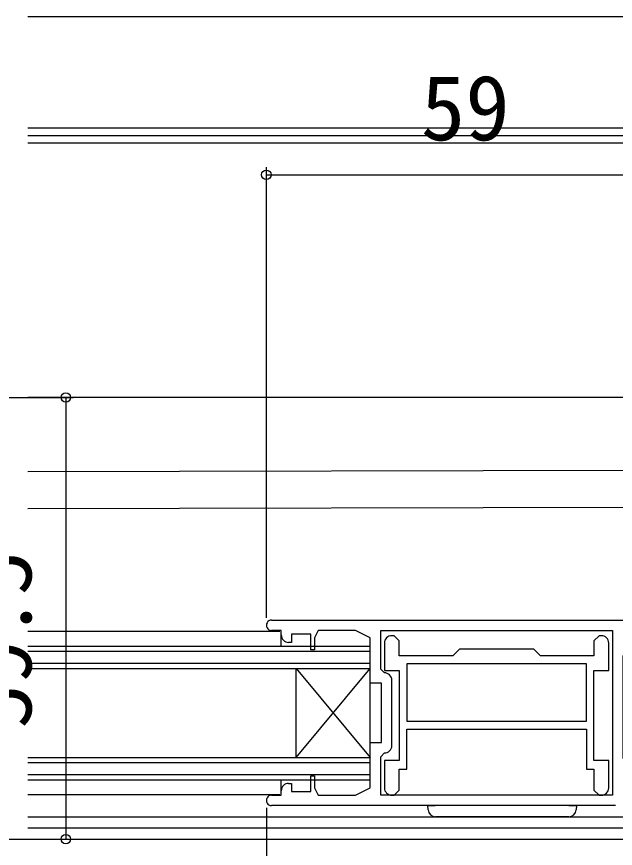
# Model space of a CAD drawing. Units: millimetres, scale not verified. Extents: x -525 to 525, y -782 to 777.
# Drawn here: x 214.9 to 295.5, y 127.4 to 239.5 of the extents above; entities that cross this region are included whole.
import ezdxf
from ezdxf.enums import TextEntityAlignment as Align

# ---------------------------------------------------------------- set-up
doc = ezdxf.new("R2010")
doc.units = ezdxf.units.MM
doc.header["$LTSCALE"] = 4
for name, color, linetype in [('0-2_YKK_11', 7, 'Continuous'), ('0-4_YKK_12', 2, 'Continuous'), ('0-5_YKK_13', 4, 'Continuous'), ('0-7_YKK_D', 6, 'Continuous')]:
    doc.layers.add(name, color=color, linetype=linetype)
doc.styles.add('ＭＳ ゴシック', font='')
doc.styles.get('ＭＳ ゴシック').set_extended_font_data('MS Gothic')

msp = doc.modelspace()

# ---------------------------------------------------------------- linework, layer by layer
at = {"layer": '0-2_YKK_11'}
for p, q in [((265.4, 141.301), (265.4, 150.101)), ((295.5, 133.201), (249.2, 133.201)), ((25.544, 128.702), (298.499, 128.7))]:
    msp.add_line(p, q, dxfattribs=at)
for points in [[(249.2, 158.201), (306.5, 158.201), (307.5, 157.201), (307.5, 154.101), (305.7, 152.301), (305.1, 152.301), (305.1, 153.401), (296.5, 153.401), (296.5, 139.601), (298.5, 138.601), (305.1, 138.601), (305.1, 139.701), (305.7, 139.701), (306.5, 138.901), (306.5, 138.201)], [(250.5, 156.201), (250.5, 156.801), (249.2, 156.801)], [(251.5, 136.201), (251.9, 136.201), (251.9, 135.101), (254.5, 135.101), (254.5, 137.201), (255, 137.201), (255, 135.601), (255.5, 134.601), (260.5, 134.601), (262.5, 135.601), (262.5, 141.701), (264, 141.701), (264, 149.701), (262.5, 149.701), (262.5, 155.801), (260.5, 156.801), (255.5, 156.801), (255, 155.801), (255, 154.201), (254.5, 154.201), (254.5, 156.301), (251.9, 156.301), (251.9, 155.201), (251.5, 155.201)], [(263.9, 156.801), (295.1, 156.801), (295.1, 134.601), (263.9, 134.601), (263.9, 139.801), (264.4, 140.301)], [(264.4, 151.101), (263.9, 151.601), (263.9, 156.801)], [(293.6, 156.101), (293.3, 156.101), (292.6, 155.401), (292.6, 153.401), (285.4, 153.401), (284.5, 154.301), (274.5, 154.301), (273.6, 153.401), (266.4, 153.401), (266.4, 155.401), (265.7, 156.101), (265.4, 156.101)], [(264.4, 155.101), (264.4, 151.401), (266.4, 151.401), (266.4, 139.301), (264.4, 139.301), (264.4, 135.601)], [(294.6, 135.601), (294.6, 139.301), (292.6, 139.301), (292.6, 151.401), (294.6, 151.401), (294.6, 155.101)], [(265.4, 134.601), (265.7, 134.601), (266.4, 135.301), (266.4, 138.101), (267.4, 138.101), (267.4, 143.501)], [(267.4, 143.501), (291.6, 143.501), (291.6, 138.101), (292.6, 138.101), (292.6, 135.301), (293.3, 134.601), (293.6, 134.601)], [(249.2, 134.601), (250.5, 134.601), (250.5, 135.201)]]:
    msp.add_lwpolyline(points, dxfattribs=at)
msp.add_lwpolyline([(291.6, 152.301), (267.4, 152.301), (267.4, 144.601), (291.6, 144.601)], close=True, dxfattribs=at)
for centre, radius, start, end in [((249.2, 157.501), 0.7, 89.99999, 270.00001), ((251.5, 156.201), 1, 180.00001, 269.99999), ((265.4, 155.101), 1, 90.00001, 179.99999), ((293.6, 155.101), 1, 0.00001, 89.99999), ((264.4, 150.101), 1, 0.00001, 89.99999), ((264.4, 141.301), 1, 270.00001, 359.99999), ((251.5, 135.201), 1, 90.00001, 179.99999), ((265.4, 135.601), 1, 180.00001, 269.99999), ((293.6, 135.601), 1, 270.00001, 359.99999), ((249.2, 133.901), 0.7, 89.99999, 270.00001)]:
    msp.add_arc(centre, radius, start, end, dxfattribs=at)
at = {"layer": '0-4_YKK_12'}
for p, q in [((216.374, 239.5), (311.999, 239.5)), ((216.374, 224.5), (307.999, 224.5)), ((216.374, 223.5), (307.999, 223.5)), ((216.374, 222.5), (314.499, 222.5)), ((308.499, 188.2), (216.374, 188.2)), ((308.499, 178.357), (216.374, 178.187)), ((308.499, 173.372), (216.374, 173.204)), ((216.374, 156.701), (250.3, 156.701)), ((250.5, 154.701), (250.5, 156.301)), ((216.374, 154.701), (262.5, 154.701)), ((262.5, 136.701), (262.5, 154.701)), ((216.374, 154.001), (262.5, 154.001)), ((216.374, 152.401), (262.5, 152.401)), ((216.374, 151.701), (262.5, 151.701)), ((252.5, 139.701), (252.5, 151.701)), ((252.5, 139.701), (262.5, 151.701)), ((252.5, 151.701), (262.5, 139.701)), ((216.374, 139.701), (262.5, 139.701)), ((216.374, 139.001), (262.5, 139.001)), ((216.374, 137.401), (262.5, 137.401)), ((216.374, 136.701), (262.5, 136.701)), ((250.5, 135.214), (250.501, 136.701)), ((216.374, 134.701), (250.3, 134.701)), ((216.374, 131.7), (308.499, 131.7)), ((216.374, 130.2), (298.575, 130.2))]:
    msp.add_line(p, q, dxfattribs=at)
at = {"layer": '0-5_YKK_13'}
for p, q in [((289.251, 133.201), (271.248, 133.201)), ((289.251, 133.201), (290.25, 133.201)), ((290.25, 133.201), (290.221, 132.649)), ((289.222, 131.701), (271.277, 131.701))]:
    msp.add_line(p, q, dxfattribs=at)
msp.add_lwpolyline([(270.279, 132.649), (270.25, 133.201), (271.248, 133.201)], dxfattribs=at)
for centre, start, end in [((271.277, 132.701), 183, 270), ((289.222, 132.701), 270, 357)]:
    msp.add_arc(centre, 1, start, end, dxfattribs=at)
at = {"layer": '0-7_YKK_D'}
for p, q in [((248.5, 158.501), (248.5, 219.2)), ((248.5, 218.2), (307.5, 218.2)), ((181.499, 188.2), (222.499, 188.2)), ((221.499, 188.2), (221.499, 128.7)), ((248.5, 132.901), (248.5, 63.006)), ((26.501, 128.7), (222.499, 128.7))]:
    msp.add_line(p, q, dxfattribs=at)
for centre in [(248.5, 218.2), (221.499, 188.2), (221.499, 128.7)]:
    msp.add_circle(centre, 0.637, dxfattribs=at)

# ---------------------------------------------------------------- texts
at = {"layer": '0-7_YKK_D', "style": 'ＭＳ ゴシック'}
msp.add_text('59', height=8.798, dxfattribs=at).set_placement((269.306, 220.2), align=Align.BOTTOM_LEFT)
msp.add_text('59.5', height=8.798, rotation=90, dxfattribs=at).set_placement((219.499, 143.586), align=Align.BOTTOM_LEFT)

doc.saveas('drawing.dxf')
